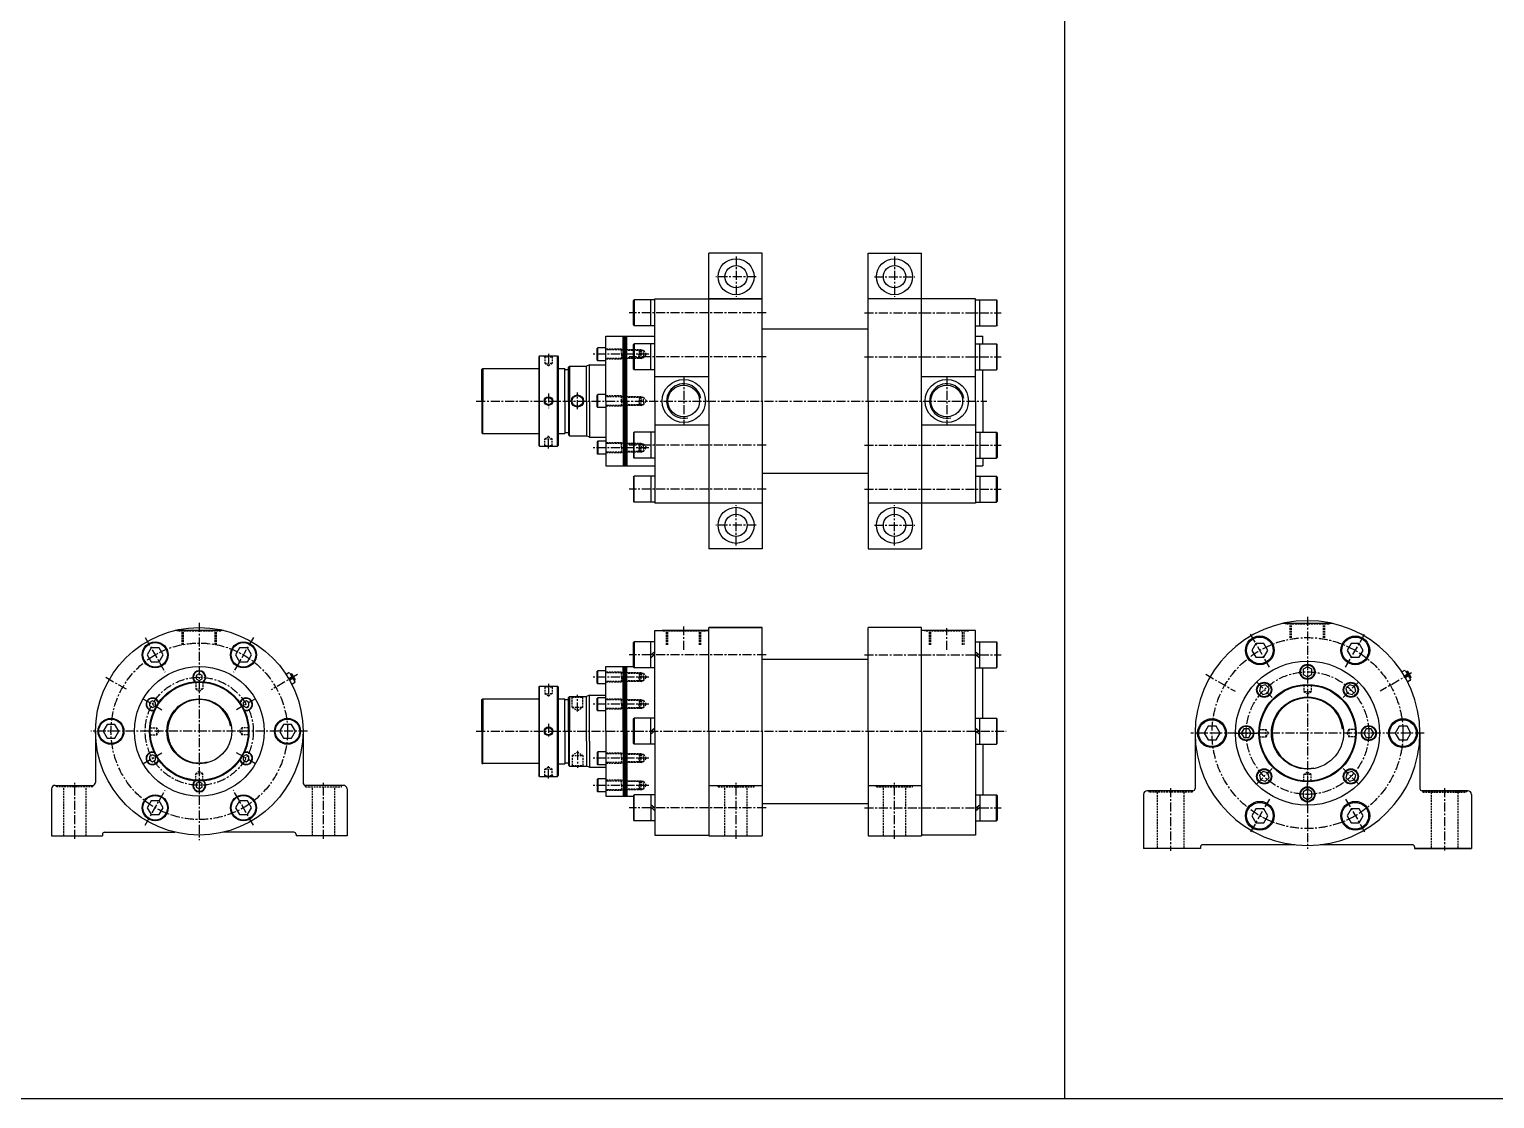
# Model space of a CAD drawing. Extents: x 0 to 8675, y 0 to 2968.
# Drawn here: x 1673 to 3706, y 0 to 1484 of the extents above; entities that cross this region are included whole.
import ezdxf

# ---------------------------------------------------------------- set-up
doc = ezdxf.new("R2010")
doc.units = 0
doc.header["$LTSCALE"] = 5
doc.header["$MEASUREMENT"] = 0
doc.linetypes.add('CENTERX2', pattern=[4, 2.5, -0.5, 0.5, -0.5])
doc.linetypes.add('HIDDENX2', pattern=[0.75, 0.5, -0.25])
doc.layers.get('0').update_dxf_attribs({"linetype": 'CONTINUOUS'})
for name, color, linetype in [('CEN', 1, 'CENTERX2'), ('DIM', 3, 'CONTINUOUS'), ('HID', 2, 'HIDDENX2'), ('ML', 3, 'CONTINUOUS'), ('테두리', 7, 'CONTINUOUS')]:
    doc.layers.add(name, color=color, linetype=linetype)

msp = doc.modelspace()

# ---------------------------------------------------------------- linework, layer by layer
for p, q in [((3109.5, 1902.7), (3109.5, 0)), ((8674.5, 0), (0, 0))]:
    msp.add_line(p, q)
at = {"layer": 'CEN'}
for p, q in [((2653.5, 1168.6), (2653.5, 1112.6)), ((2873.5, 1168.6), (2873.5, 1112.6)), ((2681.5, 1140.6), (2625.5, 1140.6)), ((2845.5, 1140.6), (2901.5, 1140.6)), ((2695.2, 1090.6), (2505.4, 1090.6)), ((2831.8, 1090.6), (3021.6, 1090.6)), ((2393.2, 1033.8), (2393.2, 1014.3)), ((2532.5, 1033), (2455.4, 1033)), ((2695.2, 1029.3), (2505.4, 1029.3)), ((2831.8, 1029.3), (3021.6, 1029.3)), ((2581, 1002.2), (2581, 934)), ((2946, 1002.2), (2946, 934)), ((2393.2, 978.6), (2393.2, 958.3)), ((2433.5, 956.6), (2433.5, 980.1)), ((2293.1, 968.1), (3001.7, 968.1)), ((2393.2, 902.3), (2393.2, 921.9)), ((2532.5, 903.2), (2455.4, 903.2)), ((2695.2, 906.8), (2505.4, 906.8)), ((2831.8, 906.8), (3021.6, 906.8)), ((2695.2, 845.6), (2505.4, 845.6)), ((2831.8, 845.6), (3021.6, 845.6)), ((2653.5, 767.6), (2653.5, 823.6)), ((2873.5, 767.6), (2873.5, 823.6)), ((2681.5, 795.6), (2625.5, 795.6)), ((2845.5, 795.6), (2901.5, 795.6)), ((1908.7, 660.1), (1908.7, 358.9)), ((2581, 623), (2581, 655.1)), ((2946, 623), (2946, 652.7)), ((3446.5, 668.5), (3446.5, 346.7)), ((1833.5, 640.1), (1861.4, 591.7)), ((1983.9, 640.1), (1956, 591.7)), ((3393.7, 598.9), (3366.9, 645.3)), ((3499.4, 598.9), (3526.2, 645.3)), ((2695.2, 615.9), (2505.4, 615.9)), ((2831.8, 615.9), (3021.6, 615.9)), ((3446.5, 607.7), (3446.5, 577)), ((3591, 590.7), (3547.1, 565.4)), ((1779, 584.8), (1809, 567.4)), ((2044.8, 588.4), (2008.4, 567.4)), ((2393.2, 575.6), (2393.2, 556)), ((2532.5, 584.8), (2455.4, 584.8)), ((3305.2, 588.9), (3346, 565.4)), ((3375.6, 578.3), (3397.3, 556.6)), ((3517.5, 578.3), (3495.8, 556.6)), ((1830.6, 554.9), (1856.9, 539.8)), ((1986.8, 554.9), (1960.5, 539.8)), ((2433.5, 537.1), (2433.5, 560.6)), ((2532.5, 547.3), (2455.4, 547.3)), ((2059, 509.8), (1758.2, 509.8)), ((2293.1, 509.8), (3028.4, 509.8)), ((2393.2, 520.3), (2393.2, 500.1)), ((3608.3, 507.3), (3284.4, 507.3)), ((3346.2, 507.3), (3376.9, 507.3)), ((3546.9, 507.3), (3516.2, 507.3)), ((1830.6, 464.8), (1856.9, 479.9)), ((1986.8, 464.8), (1960.5, 479.9)), ((2433.5, 482.5), (2433.5, 459)), ((2532.5, 472.3), (2455.4, 472.3)), ((2393.2, 444.1), (2393.2, 463.6)), ((3375.6, 436.4), (3397.3, 458.1)), ((3517.5, 436.4), (3495.8, 458.1)), ((1736.2, 360.8), (1736.2, 440.2)), ((1833.5, 379.5), (1861.4, 428)), ((1983.9, 379.5), (1956, 428)), ((2081.2, 360.8), (2081.2, 440.2)), ((2532.5, 434.8), (2455.4, 434.8)), ((2653.5, 360.8), (2653.5, 440.2)), ((2873.5, 360.8), (2873.5, 440.2)), ((3256.5, 430.8), (3256.5, 344)), ((3446.5, 407), (3446.5, 437.7)), ((3636.5, 430.8), (3636.5, 344.3)), ((3393.7, 415.8), (3366.9, 369.4)), ((3499.4, 415.8), (3526.2, 369.4)), ((2695.2, 403.7), (2505.4, 403.7)), ((2831.8, 403.7), (3021.6, 403.7))]:
    msp.add_line(p, q, dxfattribs=at)
for centre, radius in [((1908.7, 509.8), 122.5), ((3446.5, 507.3), 132.5), ((3446.5, 507.3), 85), ((1908.7, 509.8), 75)]:
    msp.add_circle(centre, radius, dxfattribs=at)
at = {"layer": 'DIM'}
msp.add_line((2301, 465.8), (2379.7, 465.8), dxfattribs=at)
at = {"layer": 'HID'}
for p, q in [((2502, 1040), (2473, 1040)), ((2521.9, 1039), (2473, 1039)), ((2494.8, 1038.1), (2493.2, 1039)), ((2494.8, 1033), (2494.8, 1039)), ((2525, 1038.1), (2494.8, 1038.1)), ((2519.2, 1039), (2519.2, 1033)), ((2519.2, 1039), (2520, 1038.1)), ((2520, 1038.1), (2520, 1033)), ((2521.9, 1039), (2521.9, 1033)), ((2521.9, 1039), (2523.5, 1038.1)), ((2525, 1033), (2525, 1038.1)), ((2525, 1033), (2525, 1038.1)), ((2525, 1038.1), (2528.9, 1033)), ((2388.2, 1029.6), (2387.2, 1030.6)), ((2388.2, 1029.6), (2398.2, 1029.6)), ((2388.2, 1029.6), (2388.2, 1020.6)), ((2388.2, 1020.6), (2393.2, 1017.4)), ((2388.2, 1020.6), (2398.2, 1020.6)), ((2393.2, 1017.4), (2398.2, 1020.6)), ((2398.2, 1029.6), (2399.2, 1030.6)), ((2398.2, 1029.6), (2398.2, 1020.6)), ((2521.9, 1027), (2473, 1027)), ((2502, 1026), (2473, 1026)), ((2494.8, 1027.9), (2493.2, 1027)), ((2494.8, 1033), (2494.8, 1027)), ((2525, 1027.9), (2494.8, 1027.9)), ((2519.2, 1027), (2519.2, 1033)), ((2519.2, 1027), (2520, 1027.9)), ((2520, 1027.9), (2520, 1033)), ((2521.9, 1027), (2521.9, 1033)), ((2521.9, 1027), (2523.5, 1027.9)), ((2525, 1033), (2525, 1027.9)), ((2525, 1033), (2525, 1027.9)), ((2525, 1027.9), (2528.9, 1033)), ((2502, 975.1), (2473, 975.1)), ((2521.9, 974.1), (2473, 974.1)), ((2521.9, 962.1), (2473, 962.1)), ((2502, 961.1), (2473, 961.1)), ((2494.8, 973.2), (2493.2, 974.1)), ((2494.8, 963), (2493.2, 962.1)), ((2494.8, 968.1), (2494.8, 974.1)), ((2525, 973.2), (2494.8, 973.2)), ((2494.8, 968.1), (2494.8, 962.1)), ((2525, 963), (2494.8, 963)), ((2519.2, 974.1), (2519.2, 968.1)), ((2519.2, 974.1), (2520, 973.2)), ((2519.2, 962.1), (2519.2, 968.1)), ((2519.2, 962.1), (2520, 963)), ((2520, 973.2), (2520, 968.1)), ((2520, 963), (2520, 968.1)), ((2521.9, 974.1), (2521.9, 968.1)), ((2521.9, 974.1), (2523.5, 973.2)), ((2521.9, 962.1), (2521.9, 968.1)), ((2521.9, 962.1), (2523.5, 963)), ((2525, 968.1), (2525, 973.2)), ((2525, 968.1), (2525, 973.2)), ((2525, 973.2), (2528.9, 968.1)), ((2525, 968.1), (2525, 963)), ((2525, 968.1), (2525, 963)), ((2525, 963), (2528.9, 968.1)), ((2388.2, 915.6), (2393.2, 918.8)), ((2388.2, 915.6), (2398.2, 915.6)), ((2388.2, 906.6), (2388.2, 915.6)), ((2393.2, 918.8), (2398.2, 915.6)), ((2398.2, 906.6), (2398.2, 915.6)), ((2388.2, 906.6), (2387.2, 905.6)), ((2388.2, 906.6), (2398.2, 906.6)), ((2398.2, 906.6), (2399.2, 905.6)), ((2502, 910.2), (2473, 910.2)), ((2521.9, 909.2), (2473, 909.2)), ((2521.9, 897.2), (2473, 897.2)), ((2502, 896.2), (2473, 896.2)), ((2494.8, 908.3), (2493.2, 909.2)), ((2494.8, 898.1), (2493.2, 897.2)), ((2494.8, 903.2), (2494.8, 909.2)), ((2525, 908.3), (2494.8, 908.3)), ((2494.8, 903.2), (2494.8, 897.2)), ((2525, 898.1), (2494.8, 898.1)), ((2519.2, 909.2), (2520, 908.3)), ((2519.2, 909.2), (2519.2, 903.2)), ((2519.2, 897.2), (2519.2, 903.2)), ((2519.2, 897.2), (2520, 898.1)), ((2520, 908.3), (2520, 903.2)), ((2520, 898.1), (2520, 903.2)), ((2521.9, 909.2), (2523.5, 908.3)), ((2521.9, 909.2), (2521.9, 903.2)), ((2521.9, 897.2), (2521.9, 903.2)), ((2521.9, 897.2), (2523.5, 898.1)), ((2525, 903.2), (2525, 908.3)), ((2525, 903.2), (2525, 908.3)), ((2525, 908.3), (2528.9, 903.2)), ((2525, 903.2), (2525, 898.1)), ((2525, 903.2), (2525, 898.1)), ((2525, 898.1), (2528.9, 903.2)), ((3416.5, 658.3), (3416.5, 659.3)), ((3476.5, 658.3), (3416.5, 658.3)), ((3422.6, 639.3), (3422.6, 658.3)), ((3424.5, 639.3), (3424.5, 658.3)), ((3468.5, 639.3), (3468.5, 658.3)), ((3470.4, 639.3), (3470.4, 658.3)), ((3476.5, 658.3), (3476.5, 659.3)), ((1878.7, 648.8), (1878.7, 649.8)), ((1938.7, 648.8), (1878.7, 648.8)), ((1884.8, 629.8), (1884.8, 648.8)), ((1886.7, 629.8), (1886.7, 648.8)), ((1930.7, 629.8), (1930.7, 648.8)), ((1932.6, 629.8), (1932.6, 648.8)), ((1938.7, 648.8), (1938.7, 649.8)), ((2551, 648.8), (2551, 649.8)), ((2611, 648.8), (2551, 648.8)), ((2557.1, 629.8), (2557.1, 648.8)), ((2559, 629.8), (2559, 648.8)), ((2603, 629.8), (2603, 648.8)), ((2604.9, 629.8), (2604.9, 648.8)), ((2611, 648.8), (2611, 649.8)), ((2916, 648.8), (2916, 649.8)), ((2976, 648.8), (2916, 648.8)), ((2922.1, 629.8), (2922.1, 648.8)), ((2924, 629.8), (2924, 648.8)), ((2968, 629.8), (2968, 648.8)), ((2969.9, 629.8), (2969.9, 648.8)), ((2976, 648.8), (2976, 649.8)), ((2502, 591.8), (2473, 591.8)), ((2521.9, 590.8), (2473, 590.8)), ((2494.8, 590), (2493.2, 590.8)), ((2494.8, 584.8), (2494.8, 590.8)), ((2525, 590), (2494.8, 590)), ((2519.2, 590.8), (2520, 590)), ((2519.2, 590.8), (2519.2, 584.8)), ((2520, 590), (2520, 584.8)), ((2521.9, 590.8), (2523.5, 590)), ((2521.9, 590.8), (2521.9, 584.8)), ((2525, 590), (2528.9, 584.8)), ((2525, 584.8), (2525, 590)), ((2525, 584.8), (2525, 590)), ((1903.7, 577.8), (1903, 578.5)), ((1903.7, 577.8), (1903.7, 568.8)), ((1903.7, 577.8), (1913.7, 577.8)), ((1913.7, 577.8), (1914.4, 578.5)), ((1913.7, 577.8), (1913.7, 568.8)), ((2388.2, 571.3), (2387.2, 572.3)), ((2388.2, 571.3), (2398.2, 571.3)), ((2388.2, 571.3), (2388.2, 562.3)), ((2398.2, 571.3), (2399.2, 572.3)), ((2398.2, 571.3), (2398.2, 562.3)), ((2521.9, 578.8), (2473, 578.8)), ((2502, 577.8), (2473, 577.8)), ((2494.8, 579.7), (2493.2, 578.8)), ((2494.8, 584.8), (2494.8, 578.8)), ((2525, 579.7), (2494.8, 579.7)), ((2519.2, 578.8), (2519.2, 584.8)), ((2519.2, 578.8), (2520, 579.7)), ((2520, 579.7), (2520, 584.8)), ((2521.9, 578.8), (2521.9, 584.8)), ((2521.9, 578.8), (2523.5, 579.7)), ((2525, 579.7), (2528.9, 584.8)), ((2525, 584.8), (2525, 579.7)), ((2525, 584.8), (2525, 579.7)), ((3441.5, 573.8), (3440.8, 574.5)), ((3441.5, 573.8), (3441.5, 564.8)), ((3441.5, 573.8), (3451.5, 573.8)), ((3451.5, 573.8), (3452.2, 574.5)), ((3451.5, 573.8), (3451.5, 564.8)), ((1903.7, 568.8), (1908.7, 565.7)), ((1903.7, 568.8), (1913.7, 568.8)), ((1908.7, 565.7), (1913.7, 568.8)), ((2388.2, 562.3), (2398.2, 562.3)), ((2388.2, 562.3), (2393.2, 559.2)), ((2393.2, 559.2), (2398.2, 562.3)), ((2426, 557.3), (2425, 558.3)), ((2426, 543.3), (2426, 557.3)), ((2426, 557.3), (2441, 557.3)), ((2441, 557.3), (2442, 558.3)), ((2441, 543.3), (2441, 557.3)), ((2502, 554.3), (2473, 554.3)), ((2521.9, 553.3), (2473, 553.3)), ((2494.8, 552.5), (2493.2, 553.3)), ((2494.8, 547.3), (2494.8, 553.3)), ((2525, 552.5), (2494.8, 552.5)), ((2519.2, 553.3), (2519.2, 547.3)), ((2519.2, 553.3), (2520, 552.5)), ((2520, 552.5), (2520, 547.3)), ((2521.9, 553.3), (2521.9, 547.3)), ((2521.9, 553.3), (2523.5, 552.5)), ((2525, 552.5), (2528.9, 547.3)), ((2525, 547.3), (2525, 552.5)), ((2525, 547.3), (2525, 552.5)), ((3441.5, 564.8), (3451.5, 564.8)), ((3441.5, 564.8), (3446.5, 561.7)), ((3446.5, 561.7), (3451.5, 564.8)), ((2426, 543.3), (2441, 543.3)), ((2426, 543.3), (2433.5, 538.6)), ((2433.5, 538.6), (2441, 543.3)), ((2521.9, 541.3), (2473, 541.3)), ((2502, 540.3), (2473, 540.3)), ((2494.8, 542.2), (2493.2, 541.3)), ((2494.8, 547.3), (2494.8, 541.3)), ((2525, 542.2), (2494.8, 542.2)), ((2519.2, 541.3), (2519.2, 547.3)), ((2519.2, 541.3), (2520, 542.2)), ((2520, 542.2), (2520, 547.3)), ((2521.9, 541.3), (2521.9, 547.3)), ((2521.9, 541.3), (2523.5, 542.2)), ((2525, 542.2), (2528.9, 547.3)), ((2525, 547.3), (2525, 542.2)), ((2525, 547.3), (2525, 542.2)), ((1840.7, 514.8), (1840, 515.5)), ((1840.7, 514.8), (1849.7, 514.8)), ((1840.7, 504.8), (1840.7, 514.8)), ((1849.7, 504.8), (1849.7, 514.8)), ((1852.9, 509.8), (1849.7, 514.8)), ((1849.7, 504.8), (1852.9, 509.8)), ((1967.7, 514.8), (1964.5, 509.8)), ((1964.5, 509.8), (1967.7, 504.8)), ((1976.7, 514.8), (1967.7, 514.8)), ((1967.7, 514.8), (1967.7, 504.8)), ((1976.7, 514.8), (1977.4, 515.5)), ((1976.7, 514.8), (1976.7, 504.8)), ((3380, 512.3), (3379.3, 513)), ((3380, 512.3), (3389, 512.3)), ((3380, 502.3), (3380, 512.3)), ((3389, 502.3), (3389, 512.3)), ((3392.2, 507.3), (3389, 512.3)), ((3504, 512.3), (3500.9, 507.3)), ((3513, 512.3), (3504, 512.3)), ((3504, 512.3), (3504, 502.3)), ((3513, 512.3), (3513.7, 513)), ((3513, 512.3), (3513, 502.3)), ((1840.7, 504.8), (1840, 504.1)), ((1840.7, 504.8), (1849.7, 504.8)), ((1976.7, 504.8), (1967.7, 504.8)), ((1976.7, 504.8), (1977.4, 504.1)), ((3380, 502.3), (3379.3, 501.6)), ((3380, 502.3), (3389, 502.3)), ((3389, 502.3), (3392.2, 507.3)), ((3500.9, 507.3), (3504, 502.3)), ((3513, 502.3), (3504, 502.3)), ((3513, 502.3), (3513.7, 501.6)), ((2426, 476.3), (2433.5, 481.1)), ((2426, 476.3), (2441, 476.3)), ((2426, 476.3), (2426, 462.3)), ((2433.5, 481.1), (2441, 476.3)), ((2441, 476.3), (2441, 462.3)), ((2502, 479.3), (2473, 479.3)), ((2521.9, 478.3), (2473, 478.3)), ((2494.8, 477.5), (2493.2, 478.3)), ((2494.8, 472.3), (2494.8, 478.3)), ((2525, 477.5), (2494.8, 477.5)), ((2494.8, 472.3), (2494.8, 466.3)), ((2519.2, 478.3), (2520, 477.5)), ((2519.2, 478.3), (2519.2, 472.3)), ((2519.2, 466.3), (2519.2, 472.3)), ((2520, 477.5), (2520, 472.3)), ((2520, 467.2), (2520, 472.3)), ((2521.9, 478.3), (2523.5, 477.5)), ((2521.9, 478.3), (2521.9, 472.3)), ((2521.9, 466.3), (2521.9, 472.3)), ((2525, 472.3), (2525, 477.5)), ((2525, 472.3), (2525, 477.5)), ((2525, 477.5), (2528.9, 472.3)), ((2525, 472.3), (2525, 467.2)), ((2525, 472.3), (2525, 467.2)), ((2525, 467.2), (2528.9, 472.3)), ((1908.7, 454), (1903.7, 450.8)), ((1903.7, 441.8), (1903.7, 450.8)), ((1913.7, 450.8), (1903.7, 450.8)), ((1913.7, 450.8), (1908.7, 454)), ((1913.7, 441.8), (1913.7, 450.8)), ((2388.2, 448.3), (2387.2, 447.3)), ((2388.2, 457.3), (2393.2, 460.5)), ((2388.2, 457.3), (2398.2, 457.3)), ((2388.2, 448.3), (2388.2, 457.3)), ((2388.2, 448.3), (2398.2, 448.3)), ((2393.2, 460.5), (2398.2, 457.3)), ((2398.2, 448.3), (2398.2, 457.3)), ((2398.2, 448.3), (2399.2, 447.3)), ((2426, 462.3), (2425, 461.3)), ((2426, 462.3), (2441, 462.3)), ((2441, 462.3), (2442, 461.3)), ((2521.9, 466.3), (2473, 466.3)), ((2502, 465.3), (2473, 465.3)), ((2494.8, 467.2), (2493.2, 466.3)), ((2525, 467.2), (2494.8, 467.2)), ((2519.2, 466.3), (2520, 467.2)), ((2521.9, 466.3), (2523.5, 467.2)), ((3446.5, 453), (3441.5, 449.8)), ((3441.5, 440.8), (3441.5, 449.8)), ((3451.5, 449.8), (3441.5, 449.8)), ((3451.5, 449.8), (3446.5, 453)), ((3451.5, 440.8), (3451.5, 449.8)), ((1711.2, 432.8), (1711.2, 434.8)), ((1761.2, 432.8), (1711.2, 432.8)), ((1720.7, 364.8), (1720.7, 432.8)), ((1751.7, 364.8), (1751.7, 432.8)), ((1761.2, 432.8), (1761.2, 434.9)), ((1903.7, 441.8), (1903, 441.1)), ((1913.7, 441.8), (1903.7, 441.8)), ((1913.7, 441.8), (1914.4, 441.1)), ((2056.2, 432.8), (2056.2, 434.9)), ((2056.2, 432.8), (2106.2, 432.8)), ((2065.7, 364.8), (2065.7, 432.8)), ((2096.7, 364.8), (2096.7, 432.8)), ((2106.2, 432.8), (2106.2, 434.8)), ((2502, 441.8), (2473, 441.8)), ((2521.9, 440.8), (2473, 440.8)), ((2521.9, 428.8), (2473, 428.8)), ((2502, 427.8), (2473, 427.8)), ((2494.8, 440), (2493.2, 440.8)), ((2494.8, 429.7), (2493.2, 428.8)), ((2494.8, 434.8), (2494.8, 440.8)), ((2525, 440), (2494.8, 440)), ((2494.8, 434.8), (2494.8, 428.8)), ((2525, 429.7), (2494.8, 429.7)), ((2519.2, 440.8), (2519.2, 434.8)), ((2519.2, 440.8), (2520, 440)), ((2519.2, 428.8), (2519.2, 434.8)), ((2519.2, 428.8), (2520, 429.7)), ((2520, 440), (2520, 434.8)), ((2520, 429.7), (2520, 434.8)), ((2521.9, 440.8), (2523.5, 440)), ((2521.9, 440.8), (2521.9, 434.8)), ((2521.9, 428.8), (2521.9, 434.8)), ((2521.9, 428.8), (2523.5, 429.7)), ((2525, 440), (2528.9, 434.8)), ((2525, 434.8), (2525, 440)), ((2525, 434.8), (2525, 440)), ((2525, 429.7), (2528.9, 434.8)), ((2525, 434.8), (2525, 429.7)), ((2525, 434.8), (2525, 429.7)), ((2628.5, 432.8), (2628.5, 434.8)), ((2628.5, 432.8), (2678.5, 432.8)), ((2638, 364.8), (2638, 432.8)), ((2669, 364.8), (2669, 432.8)), ((2678.5, 432.8), (2678.5, 434.8)), ((2848.5, 432.8), (2848.5, 434.8)), ((2848.5, 432.8), (2898.5, 432.8)), ((2858, 364.8), (2858, 432.8)), ((2889, 364.8), (2889, 432.8)), ((2898.5, 432.8), (2898.5, 434.8)), ((3226.5, 427.3), (3226.5, 425.3)), ((3286.5, 427.3), (3286.5, 425.3)), ((3441.5, 440.8), (3440.8, 440.1)), ((3451.5, 440.8), (3441.5, 440.8)), ((3451.5, 440.8), (3452.2, 440.1)), ((3606.5, 427.3), (3606.5, 425.3)), ((3666.5, 427.3), (3666.5, 425.3)), ((3286.5, 425.3), (3226.5, 425.3)), ((3238, 425.3), (3238, 347.3)), ((3275, 425.3), (3275, 347.3)), ((3606.5, 425.3), (3666.5, 425.3)), ((3618, 425.3), (3618, 347.3)), ((3655, 425.3), (3655, 347.3))]:
    msp.add_line(p, q, dxfattribs=at)
at = {"layer": 'ML'}
for p, q in [((2616, 968.1), (2616, 1173.1)), ((2690, 1173.1), (2616, 1173.1)), ((2690, 1110), (2690, 1173.1)), ((2837, 1110), (2837, 1173.1)), ((2837, 1173.1), (2911, 1173.1)), ((2911, 968.1), (2911, 1173.1)), ((2511.1, 1107.6), (2512.1, 1108.6)), ((2511.1, 1073.6), (2511.1, 1107.6)), ((2512.1, 1108.6), (2512.1, 1072.6)), ((2541, 1108.6), (2512.1, 1108.6)), ((2535.1, 1072.6), (2535.1, 1108.6)), ((2541, 968.1), (2541, 1110)), ((2541, 1110), (2690, 1110)), ((2616, 968.1), (2616, 1110)), ((2690, 1110), (2616, 1110)), ((2690, 968.1), (2690, 1110)), ((2837, 968.1), (2837, 1110)), ((2986, 1110), (2837, 1110)), ((2911, 968.1), (2911, 1110)), ((2911, 968.1), (2911, 1110)), ((2986, 968.1), (2986, 1110)), ((2986, 1108.6), (3014.9, 1108.6)), ((2991.9, 1072.6), (2991.9, 1108.6)), ((3014.9, 1108.6), (3014.9, 1072.6)), ((3015.9, 1107.6), (3014.9, 1108.6)), ((3015.9, 1073.6), (3015.9, 1107.6)), ((2473, 968.1), (2473, 1058.1)), ((2473, 1058.1), (2541, 1058.1)), ((2497, 968.1), (2497, 1058.1)), ((2498.6, 968.1), (2498.6, 1058.1)), ((2500.2, 968.1), (2500.2, 1058.1)), ((2502, 968.1), (2502, 1058.1)), ((2511.1, 1073.6), (2512.1, 1072.6)), ((2541, 1072.6), (2512.1, 1072.6)), ((2690, 1068.1), (2837, 1068.1)), ((2986, 1072.6), (3014.9, 1072.6)), ((2986, 1058.1), (2996, 1058.1)), ((2996, 1047.3), (2996, 1058.1)), ((3015.9, 1073.6), (3014.9, 1072.6)), ((2461.7, 1042), (2461, 1041.3)), ((2461, 1024.7), (2461, 1041.3)), ((2473, 1042), (2461.7, 1042)), ((2461.7, 1024), (2461.7, 1042)), ((2511.1, 1046.3), (2512.1, 1047.3)), ((2511.1, 1012.3), (2511.1, 1046.3)), ((2512.1, 1047.3), (2512.1, 1011.3)), ((2541, 1047.3), (2512.1, 1047.3)), ((2535.1, 1011.3), (2535.1, 1047.3)), ((2986, 1047.3), (3014.9, 1047.3)), ((2991.9, 1011.3), (2991.9, 1047.3)), ((3014.9, 1047.3), (3014.9, 1011.3)), ((3015.9, 1046.3), (3014.9, 1047.3)), ((3015.9, 1012.3), (3015.9, 1046.3)), ((2380.7, 1030.6), (2379.7, 1029.6)), ((2379.7, 1029.6), (2379.7, 906.6)), ((2380.7, 905.6), (2380.7, 1030.6)), ((2380.7, 1030.6), (2405.7, 1030.6)), ((2405.7, 905.6), (2405.7, 1030.6)), ((2405.7, 1030.6), (2406.7, 1029.6)), ((2406.7, 1029.6), (2406.7, 906.6)), ((2450, 1018.1), (2446, 1016.6)), ((2450, 1018.1), (2473, 1018.1)), ((2450, 968.1), (2450, 1018.1)), ((2461, 1024.7), (2461.7, 1024)), ((2473, 1024), (2461.7, 1024)), ((2301, 1012.1), (2302, 1013.1)), ((2301, 968.1), (2301, 1012.1)), ((2302, 1013.1), (2379.7, 1013.1)), ((2302, 1013.1), (2302, 968.1)), ((2406.7, 1013.1), (2416, 1013.1)), ((2416, 968.1), (2416, 1013.1)), ((2416, 1012), (2421, 1012)), ((2421, 1015.1), (2422.5, 1016.6)), ((2421, 968.1), (2421, 1015.1)), ((2422.5, 1016.6), (2422.5, 968.1)), ((2422.5, 1016.6), (2446, 1016.6)), ((2446, 968.1), (2446, 1016.6)), ((2511.1, 1012.3), (2512.1, 1011.3)), ((2541, 1011.3), (2512.1, 1011.3)), ((2616, 1001.5), (2541, 1001.5)), ((2986, 1001.5), (2911, 1001.5)), ((2986, 1011.3), (3014.9, 1011.3)), ((2996, 968.1), (2996, 1011.3)), ((3015.9, 1012.3), (3014.9, 1011.3)), ((2461.7, 977.1), (2461, 976.4)), ((2461, 959.8), (2461, 976.4)), ((2473, 977.1), (2461.7, 977.1)), ((2461.7, 959.1), (2461.7, 977.1)), ((2301, 968.1), (2301, 924.1)), ((2302, 923.1), (2302, 968.1)), ((2416, 968.1), (2416, 923.1)), ((2421, 968.1), (2421, 921.1)), ((2421, 968.1), (2421, 921.1)), ((2422.5, 919.6), (2422.5, 968.1)), ((2446, 968.1), (2446, 919.6)), ((2450, 968.1), (2450, 918.1)), ((2461, 959.8), (2461.7, 959.1)), ((2473, 959.1), (2461.7, 959.1)), ((2473, 968.1), (2473, 878.1)), ((2497, 968.1), (2497, 878.1)), ((2498.6, 968.1), (2498.6, 878.1)), ((2500.2, 968.1), (2500.2, 878.1)), ((2502, 968.1), (2502, 878.1)), ((2541, 968.1), (2541, 826.2)), ((2616, 968.1), (2616, 763.1)), ((2690, 968.1), (2690, 826.2)), ((2837, 968.1), (2837, 826.2)), ((2911, 968.1), (2911, 826.2)), ((2911, 968.1), (2911, 826.2)), ((2911, 968.1), (2911, 763.1)), ((2986, 968.1), (2986, 826.2)), ((2986, 968.1), (2986, 826.2)), ((2996, 968.1), (2996, 924.8)), ((2301, 924.1), (2302, 923.1)), ((2302, 923.1), (2379.7, 923.1)), ((2406.7, 923.1), (2416, 923.1)), ((2416, 924.2), (2421, 924.2)), ((2421, 921.1), (2422.5, 919.6)), ((2422.5, 919.6), (2446, 919.6)), ((2450, 918.1), (2446, 919.6)), ((2450, 918.1), (2473, 918.1)), ((2511.1, 923.8), (2512.1, 924.8)), ((2511.1, 923.8), (2511.1, 889.8)), ((2512.1, 888.8), (2512.1, 924.8)), ((2541, 924.8), (2512.1, 924.8)), ((2535.1, 924.8), (2535.1, 888.8)), ((2616, 934.6), (2541, 934.6)), ((2986, 934.6), (2911, 934.6)), ((2986, 924.8), (3014.9, 924.8)), ((2991.9, 924.8), (2991.9, 888.8)), ((3014.9, 888.8), (3014.9, 924.8)), ((3015.9, 923.8), (3014.9, 924.8)), ((3015.9, 923.8), (3015.9, 889.8)), ((2380.7, 905.6), (2379.7, 906.6)), ((2380.7, 905.6), (2405.7, 905.6)), ((2405.7, 905.6), (2406.7, 906.6)), ((2461, 911.5), (2461.7, 912.2)), ((2461, 911.5), (2461, 894.9)), ((2461.7, 894.2), (2461, 894.9)), ((2461.7, 912.2), (2461.7, 894.2)), ((2473, 912.2), (2461.7, 912.2)), ((2473, 894.2), (2461.7, 894.2)), ((2473, 878.1), (2541, 878.1)), ((2511.1, 889.8), (2512.1, 888.8)), ((2541, 888.8), (2512.1, 888.8)), ((2986, 888.8), (3014.9, 888.8)), ((2986, 878.1), (2996, 878.1)), ((2986, 878.1), (2996, 878.1)), ((2996, 888.8), (2996, 878.1)), ((2996, 888.8), (2996, 878.1)), ((3015.9, 889.8), (3014.9, 888.8)), ((2511.1, 862.6), (2512.1, 863.6)), ((2511.1, 862.6), (2511.1, 828.6)), ((2512.1, 827.6), (2512.1, 863.6)), ((2541, 863.6), (2512.1, 863.6)), ((2535.1, 863.6), (2535.1, 827.6)), ((2690, 868.1), (2837, 868.1)), ((2986, 863.6), (3014.9, 863.6)), ((2991.9, 863.6), (2991.9, 827.6)), ((3014.9, 827.6), (3014.9, 863.6)), ((3015.9, 862.6), (3014.9, 863.6)), ((3015.9, 862.6), (3015.9, 828.6)), ((2511.1, 828.6), (2512.1, 827.6)), ((2541, 827.6), (2512.1, 827.6)), ((2690, 826.2), (2541, 826.2)), ((2690, 826.2), (2690, 763.1)), ((2986, 826.2), (2837, 826.2)), ((2837, 826.2), (2837, 763.1)), ((2986, 827.6), (3014.9, 827.6)), ((3015.9, 828.6), (3014.9, 827.6)), ((2690, 763.1), (2616, 763.1)), ((2837, 763.1), (2911, 763.1)), ((2616, 509.8), (2616, 653.8)), ((2616, 653.8), (2690, 653.8)), ((2690, 653.8), (2616, 653.8)), ((2690, 509.8), (2690, 653.8)), ((2837, 509.8), (2837, 653.8)), ((2911, 653.8), (2837, 653.8)), ((2911, 509.8), (2911, 653.8)), ((2911, 509.8), (2911, 653.8)), ((3481.6, 659.3), (3411.4, 659.3)), ((3480, 659.3), (3416.5, 659.3)), ((1942.2, 649.8), (1875.3, 649.8)), ((1942.2, 649.8), (1878.7, 649.8)), ((2511.1, 632.9), (2512.1, 633.9)), ((2511.1, 598.9), (2511.1, 632.9)), ((2512.1, 633.9), (2512.1, 597.9)), ((2541, 633.9), (2512.1, 633.9)), ((2535.1, 597.9), (2535.1, 633.9)), ((2541, 509.8), (2541, 649.8)), ((2541, 649.8), (2616, 649.8)), ((2616, 649.8), (2551, 649.8)), ((2986, 649.8), (2911, 649.8)), ((2986, 509.8), (2986, 649.8)), ((2986, 633.9), (3014.9, 633.9)), ((2991.9, 597.9), (2991.9, 633.9)), ((3014.9, 633.9), (3014.9, 597.9)), ((3015.9, 632.9), (3014.9, 633.9)), ((3015.9, 598.9), (3015.9, 632.9)), ((2541, 620.1), (2535.1, 615.4)), ((2541, 616.5), (2535.1, 611.9)), ((2986, 620.1), (2991.9, 615.4)), ((2986, 616.5), (2991.9, 611.9)), ((2032.9, 590.8), (2029.2, 588.6)), ((2032.9, 590.8), (2029.4, 588.8)), ((2033, 590.7), (2029.5, 588.7)), ((2034.3, 590.4), (2032.9, 590.8)), ((2034.3, 590.4), (2041.3, 578.3)), ((2461.7, 593.8), (2461, 593.1)), ((2461, 576.5), (2461, 593.1)), ((2461.7, 575.8), (2461.7, 593.8)), ((2473, 593.8), (2461.7, 593.8)), ((2473, 509.8), (2473, 599.8)), ((2473, 599.8), (2511.1, 599.8)), ((2497, 509.8), (2497, 599.8)), ((2498.6, 509.8), (2498.6, 599.8)), ((2500.2, 509.8), (2500.2, 599.8)), ((2502, 509.8), (2502, 599.8)), ((2511.1, 598.9), (2512.1, 597.9)), ((2541, 597.9), (2512.1, 597.9)), ((2690, 609.8), (2837, 609.8)), ((2986, 597.9), (3014.9, 597.9)), ((2996, 527.8), (2996, 597.9)), ((3015.9, 598.9), (3014.9, 597.9)), ((3581.1, 594.3), (3577.5, 592.2)), ((3581.1, 594.3), (3577.6, 592.3)), ((3581.3, 594.2), (3577.7, 592.2)), ((3582.5, 593.9), (3581.1, 594.3)), ((3582.5, 593.9), (3589.5, 581.8)), ((3584.8, 592.9), (3583.5, 592.2)), ((3589.8, 584.3), (3584.8, 592.9)), ((3585.5, 592.7), (3584.8, 592.9)), ((3590, 584.9), (3585.5, 592.7)), ((3585.5, 592.7), (3590, 584.9)), ((2037.1, 585.5), (2032.8, 583)), ((2038.4, 583.2), (2034.1, 580.7)), ((2036.5, 589.4), (2035.3, 588.7)), ((2037.2, 589.2), (2036.5, 589.4)), ((2041.5, 580.8), (2036.5, 589.4)), ((2041.7, 581.4), (2037.2, 589.2)), ((2037.2, 589.2), (2041.7, 581.4)), ((2040.9, 576.9), (2037.2, 574.8)), ((2040.9, 577), (2037.4, 575)), ((2041.5, 580.8), (2040.3, 580)), ((2041.3, 578.3), (2040.9, 576.9)), ((2041.7, 581.4), (2041.5, 580.8)), ((2380.7, 572.3), (2379.7, 571.3)), ((2379.7, 571.3), (2379.7, 448.3)), ((2380.7, 447.3), (2380.7, 572.3)), ((2380.7, 572.3), (2405.7, 572.3)), ((2405.7, 447.3), (2405.7, 572.3)), ((2405.7, 572.3), (2406.7, 571.3)), ((2406.7, 571.3), (2406.7, 448.3)), ((2461, 576.5), (2461.7, 575.8)), ((2473, 575.8), (2461.7, 575.8)), ((3585.3, 589), (3581, 586.5)), ((3586.6, 586.7), (3582.3, 584.2)), ((3589.1, 580.4), (3585.5, 578.3)), ((3589.1, 580.6), (3585.6, 578.5)), ((3589.8, 584.3), (3588.5, 583.5)), ((3589.5, 581.8), (3589.1, 580.4)), ((3590, 584.9), (3589.8, 584.3)), ((2301, 553.8), (2302, 554.8)), ((2301, 509.8), (2301, 553.8)), ((2302, 554.8), (2379.7, 554.8)), ((2302, 554.8), (2302, 509.8)), ((2406.7, 554.8), (2416, 554.8)), ((2416, 509.8), (2416, 554.8)), ((2416, 553.7), (2421, 553.7)), ((2421, 556.8), (2422.5, 558.3)), ((2421, 509.8), (2421, 556.8)), ((2422.5, 558.3), (2446, 558.3)), ((2422.5, 558.3), (2422.5, 509.8)), ((2450, 559.8), (2446, 558.3)), ((2446, 496.2), (2446, 558.3)), ((2450, 496.2), (2450, 559.8)), ((2450, 559.8), (2473, 559.8)), ((2461.7, 556.3), (2461, 555.6)), ((2461, 539), (2461, 555.6)), ((2473, 556.3), (2461.7, 556.3)), ((2461.7, 538.3), (2461.7, 556.3)), ((2461, 539), (2461.7, 538.3)), ((2473, 538.3), (2461.7, 538.3)), ((1764.7, 509.8), (1764.7, 438.8)), ((2052.7, 509.8), (2052.7, 438.8)), ((2301, 509.8), (2301, 465.8)), ((2302, 464.8), (2302, 509.8)), ((2416, 509.8), (2416, 464.8)), ((2421, 509.8), (2421, 462.8)), ((2421, 509.8), (2421, 462.8)), ((2422.5, 461.3), (2422.5, 509.8)), ((2473, 509.8), (2473, 419.8)), ((2497, 509.8), (2497, 419.8)), ((2498.6, 509.8), (2498.6, 419.8)), ((2500.2, 509.8), (2500.2, 419.8)), ((2502, 509.8), (2502, 419.8)), ((2511.1, 526.8), (2512.1, 527.8)), ((2511.1, 492.8), (2511.1, 526.8)), ((2512.1, 527.8), (2512.1, 491.8)), ((2541, 527.8), (2512.1, 527.8)), ((2535.1, 491.8), (2535.1, 527.8)), ((2541, 514), (2535.1, 509.3)), ((2541, 510.5), (2535.1, 505.8)), ((2541, 509.8), (2541, 365.8)), ((2616, 509.8), (2616, 364.8)), ((2690, 509.8), (2690, 364.8)), ((2837, 509.8), (2837, 364.8)), ((2911, 509.8), (2911, 365.8)), ((2911, 509.8), (2911, 364.8)), ((2986, 527.8), (3014.9, 527.8)), ((2986, 514), (2991.9, 509.3)), ((2986, 510.5), (2991.9, 505.8)), ((2986, 509.8), (2986, 365.8)), ((2986, 509.8), (2986, 365.8)), ((2991.9, 491.8), (2991.9, 527.8)), ((3014.9, 527.8), (3014.9, 491.8)), ((3015.9, 526.8), (3014.9, 527.8)), ((3015.9, 492.8), (3015.9, 526.8)), ((2446, 496.2), (2446, 461.3)), ((2450, 496.2), (2450, 459.8)), ((2511.1, 492.8), (2512.1, 491.8)), ((2541, 491.8), (2512.1, 491.8)), ((2986, 491.8), (3014.9, 491.8)), ((2996, 491.8), (2996, 421.7)), ((3015.9, 492.8), (3014.9, 491.8)), ((3290.5, 507.3), (3290.5, 430.3)), ((3602.5, 507.3), (3602.5, 430.3)), ((2461, 480.6), (2461.7, 481.3)), ((2461, 480.6), (2461, 464)), ((2473, 481.3), (2461.7, 481.3)), ((2461.7, 481.3), (2461.7, 463.3)), ((2301, 465.8), (2302, 464.8)), ((2380.7, 447.3), (2379.7, 448.3)), ((2405.7, 447.3), (2406.7, 448.3)), ((2406.7, 464.8), (2416, 464.8)), ((2416, 465.9), (2421, 465.9)), ((2421, 462.8), (2422.5, 461.3)), ((2422.5, 461.3), (2446, 461.3)), ((2450, 459.8), (2446, 461.3)), ((2450, 459.8), (2473, 459.8)), ((2461.7, 463.3), (2461, 464)), ((2473, 463.3), (2461.7, 463.3)), ((1703.7, 429.8), (1703.7, 364.8)), ((1708.7, 434.8), (1760.7, 434.8)), ((2108.7, 434.8), (2056.7, 434.8)), ((2113.7, 429.8), (2113.7, 364.8)), ((2380.7, 447.3), (2405.7, 447.3)), ((2461, 443.1), (2461.7, 443.8)), ((2461, 443.1), (2461, 426.5)), ((2473, 443.8), (2461.7, 443.8)), ((2461.7, 443.8), (2461.7, 425.8)), ((2616, 434.8), (2690, 434.8)), ((2837, 434.8), (2911, 434.8)), ((3287.5, 427.3), (3224, 427.3)), ((3669, 427.3), (3605.5, 427.3)), ((3605.5, 427.3), (3669, 427.3)), ((2461.7, 425.8), (2461, 426.5)), ((2473, 425.8), (2461.7, 425.8)), ((2473, 419.8), (2511.1, 419.8)), ((2511.1, 420.7), (2512.1, 421.7)), ((2511.1, 420.7), (2511.1, 386.7)), ((2512.1, 385.7), (2512.1, 421.7)), ((2541, 421.7), (2512.1, 421.7)), ((2535.1, 421.7), (2535.1, 385.7)), ((2541, 403.1), (2535.1, 407.8)), ((2690, 409.8), (2837, 409.8)), ((2986, 421.7), (3014.9, 421.7)), ((2986, 403.1), (2991.9, 407.8)), ((2991.9, 421.7), (2991.9, 385.7)), ((3014.9, 385.7), (3014.9, 421.7)), ((3015.9, 420.7), (3014.9, 421.7)), ((3015.9, 420.7), (3015.9, 386.7)), ((3219, 422.3), (3219, 347.3)), ((3674, 422.3), (3674, 347.3)), ((3674, 422.3), (3674, 347.3)), ((2511.1, 386.7), (2512.1, 385.7)), ((2541, 399.6), (2535.1, 404.3)), ((2986, 399.6), (2991.9, 404.3)), ((3015.9, 386.7), (3014.9, 385.7)), ((1774.3, 366.8), (1774.3, 364.8)), ((1777.3, 369.8), (1875, 369.8)), ((2040.1, 369.8), (1942.4, 369.8)), ((2043.1, 366.8), (2043.1, 364.8)), ((2541, 385.7), (2512.1, 385.7)), ((2986, 385.7), (3014.9, 385.7)), ((1703.7, 364.8), (1774.3, 364.8)), ((2113.7, 364.8), (2043.1, 364.8)), ((2541, 365.8), (2616, 365.8)), ((2616, 364.8), (2690, 364.8)), ((2837, 364.8), (2911, 364.8)), ((2986, 365.8), (2911, 365.8)), ((3298, 347.3), (3219, 347.3)), ((3298, 349.3), (3298, 347.3)), ((3428.9, 352.3), (3301, 352.3)), ((3592, 352.3), (3464.2, 352.3)), ((3595, 349.3), (3595, 347.3)), ((3595, 349.3), (3595, 347.3)), ((3674, 347.3), (3595, 347.3)), ((3595, 347.3), (3674, 347.3))]:
    msp.add_line(p, q, dxfattribs=at)
for points in [[(3374.8, 631.7), (3369.2, 622.1), (3374.8, 612.5), (3385.8, 612.5), (3391.3, 622.1), (3385.8, 631.7)], [(3518.3, 631.7), (3507.3, 631.7), (3501.7, 622.1), (3507.3, 612.5), (3518.3, 612.5), (3523.8, 622.1)], [(1841.9, 625.5), (1836.4, 615.9), (1841.9, 606.4), (1853, 606.4), (1858.5, 615.9), (1853, 625.5)], [(1975.5, 625.5), (1964.4, 625.5), (1958.9, 615.9), (1964.4, 606.4), (1975.5, 606.4), (1981, 615.9)], [(3446.5, 599.3), (3440.5, 595.8), (3440.5, 588.8), (3446.5, 585.3), (3452.6, 588.8), (3452.6, 595.8)], [(1908.7, 589.5), (1904.6, 587.2), (1904.6, 582.5), (1908.7, 580.1), (1912.8, 582.5), (1912.8, 587.2)], [(3381.5, 572.4), (3379.7, 565.6), (3384.6, 560.7), (3391.4, 562.5), (3393.2, 569.3), (3388.2, 574.2)], [(3511.6, 572.4), (3504.8, 574.2), (3499.9, 569.3), (3501.7, 562.5), (3508.5, 560.7), (3513.4, 565.6)], [(1839.7, 549.7), (1839.7, 545), (1843.8, 542.6), (1847.8, 545), (1847.8, 549.7), (1843.8, 552)], [(1977.7, 549.7), (1973.7, 552), (1969.6, 549.7), (1969.6, 545), (1973.7, 542.6), (1977.7, 545)], [(1775.2, 509.8), (1780.7, 500.3), (1791.7, 500.3), (1797.3, 509.8), (1791.7, 519.4), (1780.7, 519.4)], [(2042.3, 509.8), (2036.7, 519.4), (2025.7, 519.4), (2020.2, 509.8), (2025.7, 500.3), (2036.7, 500.3)], [(3303, 507.3), (3308.5, 497.8), (3319.6, 497.8), (3325.1, 507.3), (3319.6, 516.9), (3308.5, 516.9)], [(3354.5, 507.3), (3358, 501.3), (3365, 501.3), (3368.5, 507.3), (3365, 513.4), (3358, 513.4)], [(3538.5, 507.3), (3535, 513.4), (3528, 513.4), (3524.5, 507.3), (3528, 501.3), (3535, 501.3)], [(3590.1, 507.3), (3584.6, 516.9), (3573.5, 516.9), (3568, 507.3), (3573.5, 497.8), (3584.6, 497.8)], [(1839.7, 470), (1843.8, 467.6), (1847.8, 470), (1847.8, 474.7), (1843.8, 477), (1839.7, 474.7)], [(1977.7, 470), (1977.7, 474.7), (1973.7, 477), (1969.6, 474.7), (1969.6, 470), (1973.7, 467.6)], [(3381.5, 442.3), (3388.2, 440.5), (3393.2, 445.4), (3391.4, 452.2), (3384.6, 454), (3379.7, 449.1)], [(3511.6, 442.3), (3513.4, 449.1), (3508.5, 454), (3501.7, 452.2), (3499.9, 445.4), (3504.8, 440.5)], [(1908.7, 430.1), (1912.8, 432.5), (1912.8, 437.2), (1908.7, 439.5), (1904.6, 437.2), (1904.6, 432.5)], [(3446.5, 415.3), (3452.6, 418.8), (3452.6, 425.8), (3446.5, 429.3), (3440.5, 425.8), (3440.5, 418.8)], [(1841.9, 394.2), (1853, 394.2), (1858.5, 403.7), (1853, 413.3), (1841.9, 413.3), (1836.4, 403.7)], [(1975.5, 394.2), (1981, 403.7), (1975.5, 413.3), (1964.4, 413.3), (1958.9, 403.7), (1964.4, 394.2)], [(3374.8, 383), (3385.8, 383), (3391.3, 392.6), (3385.8, 402.2), (3374.8, 402.2), (3369.2, 392.6)], [(3518.3, 383), (3523.8, 392.6), (3518.3, 402.2), (3507.3, 402.2), (3501.7, 392.6), (3507.3, 383)]]:
    msp.add_lwpolyline(points, close=True, dxfattribs=at)
for centre, radius in [((2653.5, 1140.6), 25), ((2873.5, 1140.6), 25), ((2653.5, 1140.6), 15.5), ((2873.5, 1140.6), 15.5), ((2581, 968.1), 30), ((2946, 968.1), 30), ((2433.5, 968.1), 8.5), ((2581, 968.1), 22), ((2946, 968.1), 22), ((2393.2, 968.1), 6), ((2393.2, 968.1), 5), ((2393.2, 968.1), 5), ((2433.5, 968.1), 7.5), ((2653.5, 795.6), 25), ((2873.5, 795.6), 25), ((2653.5, 795.6), 15.5), ((2873.5, 795.6), 15.5), ((1908.7, 509.8), 144), ((1847.5, 615.9), 18), ((1847.5, 615.9), 17), ((1970, 615.9), 18), ((1970, 615.9), 17), ((3380.3, 622.1), 20), ((3380.3, 622.1), 18.5), ((3512.8, 622.1), 20), ((3512.8, 622.1), 18.5), ((1908.7, 509.8), 90), ((3446.5, 507.3), 100), ((3446.5, 592.3), 10.5), ((3446.5, 592.3), 9.7), ((1908.7, 509.8), 69), ((1908.7, 509.8), 68), ((3386.4, 567.4), 10.5), ((3386.4, 567.4), 9.7), ((3446.5, 507.3), 67.5), ((3446.5, 507.3), 66.5), ((3506.6, 567.4), 10.5), ((3506.6, 567.4), 9.7), ((1908.7, 509.8), 45), ((3446.5, 507.3), 50), ((1786.2, 509.8), 18), ((1786.2, 509.8), 17), ((2031.2, 509.8), 18), ((2031.2, 509.8), 17), ((2393.2, 509.8), 6), ((2393.2, 509.8), 5), ((2393.2, 509.8), 5), ((3314, 507.3), 20), ((3314, 507.3), 18.5), ((3361.5, 507.3), 10.5), ((3361.5, 507.3), 9.7), ((3531.5, 507.3), 10.5), ((3531.5, 507.3), 9.7), ((3579, 507.3), 20), ((3579, 507.3), 18.5), ((3386.4, 447.2), 10.5), ((3386.4, 447.2), 9.7), ((3506.6, 447.2), 10.5), ((3506.6, 447.2), 9.7), ((3446.5, 422.3), 10.5), ((3446.5, 422.3), 9.7), ((1847.5, 403.7), 18), ((1847.5, 403.7), 17), ((1970, 403.7), 18), ((1970, 403.7), 17), ((3380.3, 392.6), 20), ((3380.3, 392.6), 18.5), ((3512.8, 392.6), 20), ((3512.8, 392.6), 18.5)]:
    msp.add_circle(centre, radius, dxfattribs=at)
for centre, radius, start, end in [((3446.5, 507.3), 156, 0, 180), ((1908.7, 584.8), 9, 315.573, 224.427), ((1908.7, 584.8), 8.3, 311.4694, 228.5306), ((1843.8, 547.3), 9, 15.573, 284.427), ((1843.8, 547.3), 8.3, 11.4694, 288.5306), ((1973.7, 547.3), 9, 255.573, 164.427), ((1973.7, 547.3), 8.3, 251.4694, 168.5306), ((3446.5, 507.3), 156, 180, 0), ((1843.8, 472.3), 9, 75.573, 344.427), ((1843.8, 472.3), 8.3, 71.4694, 348.5306), ((1973.7, 472.3), 9, 195.573, 104.427), ((1973.7, 472.3), 8.3, 191.4694, 108.5306), ((1708.7, 429.8), 5, 90, 180), ((1760.7, 438.8), 4, 270, 0), ((1908.7, 434.8), 9, 135.573, 44.427), ((1908.7, 434.8), 8.3, 131.4694, 48.5306), ((2056.7, 438.8), 4, 180, 270), ((2108.7, 429.8), 5, 0, 90), ((3224, 422.3), 5, 90, 180), ((3287.5, 430.3), 3, 270, 0), ((3605.5, 430.3), 3, 180, 270), ((3669, 422.3), 5, 0, 90), ((1777.3, 366.8), 3, 90, 180), ((2040.1, 366.8), 3, 0, 90), ((3301, 349.3), 3, 90, 180), ((3592, 349.3), 3, 0, 90)]:
    msp.add_arc(centre, radius, start, end, dxfattribs=at)
at = {"layer": '테두리'}
for centre, radius, start, end in [((2581, 968.1), 23.9, 9.6188, 283.9514), ((2946, 968.1), 23.9, 9.6188, 283.9514), ((1908.7, 509.8), 44, 9.113, 284.5195), ((3446.5, 507.3), 49, 6.1418, 280.2227)]:
    msp.add_arc(centre, radius, start, end, dxfattribs=at)

doc.saveas('drawing.dxf')
